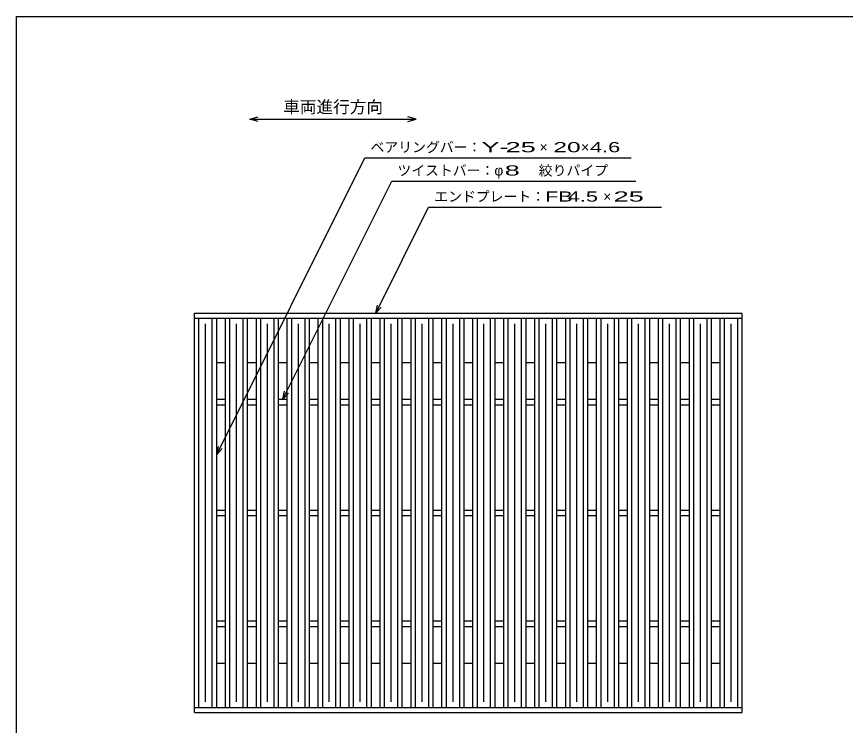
# Model space of a CAD drawing. Units: millimetres, scale not verified. Extents: x -910 to 862, y -642 to 530.
# Drawn here: x -868 to -120, y -110 to 530 of the extents above; entities that cross this region are included whole.
import ezdxf
from ezdxf.enums import TextEntityAlignment as Align

# ---------------------------------------------------------------- set-up
doc = ezdxf.new("R2010")
doc.units = ezdxf.units.MM
doc.header["$LTSCALE"] = 5
for name, color, linetype, lineweight in [('0_2', 150, 'Continuous', 25), ('16', 3, 'Continuous', 25), ('22', 2, 'Continuous', 25)]:
    doc.layers.add(name, color=color, linetype=linetype, lineweight=lineweight)
doc.styles.add('ベクトル', font='')
doc.styles.get('ベクトル').set_extended_font_data('ベクトル')

msp = doc.modelspace()

# ---------------------------------------------------------------- linework, layer by layer
at = {"layer": '0_2'}
for p, q in [((-868, -570.5), (-868, 529.5)), ((-868, 529.5), (862, 529.5))]:
    msp.add_line(p, q, dxfattribs=at)
at = {"layer": '16'}
for p, q in [((-707.5, 262), (-213.5, 262)), ((-707.5, 257.5), (-707.5, 262)), ((-213.5, 257.5), (-213.5, 262)), ((-707.5, 257.5), (-213.5, 257.5)), ((-707.5, -93.5), (-707.5, 257.5)), ((-707.5, 257.5), (-687.5, 257.5)), ((-703.5, -93.5), (-703.5, 257.5)), ((-691.5, -93.5), (-691.5, 257.5)), ((-687.5, -93.5), (-687.5, 257.5)), ((-679.6, -93.5), (-679.6, 257.5)), ((-679.6, 257.5), (-659.6, 257.5)), ((-675.6, -93.5), (-675.6, 257.5)), ((-663.6, -93.5), (-663.6, 257.5)), ((-659.6, -93.5), (-659.6, 257.5)), ((-651.7, -93.5), (-651.7, 257.5)), ((-651.7, 257.5), (-631.7, 257.5)), ((-647.7, -93.5), (-647.7, 257.5)), ((-635.7, -93.5), (-635.7, 257.5)), ((-631.7, -93.5), (-631.7, 257.5)), ((-623.8, -93.5), (-623.8, 257.5)), ((-623.8, 257.5), (-603.8, 257.5)), ((-619.8, -93.5), (-619.8, 257.5)), ((-607.8, -93.5), (-607.8, 257.5)), ((-603.8, -93.5), (-603.8, 257.5)), ((-595.9, -93.5), (-595.9, 257.5)), ((-595.9, 257.5), (-575.9, 257.5)), ((-591.9, -93.5), (-591.9, 257.5)), ((-579.9, -93.5), (-579.9, 257.5)), ((-575.9, -93.5), (-575.9, 257.5)), ((-568, -93.5), (-568, 257.5)), ((-568, 257.5), (-548, 257.5)), ((-564, -93.5), (-564, 257.5)), ((-552, -93.5), (-552, 257.5)), ((-548, -93.5), (-548, 257.5)), ((-540.1, -93.5), (-540.1, 257.5)), ((-540.1, 257.5), (-520.1, 257.5)), ((-536.1, -93.5), (-536.1, 257.5)), ((-524.1, -93.5), (-524.1, 257.5)), ((-520.1, -93.5), (-520.1, 257.5)), ((-512.2, -93.5), (-512.2, 257.5)), ((-512.2, 257.5), (-492.2, 257.5)), ((-508.2, -93.5), (-508.2, 257.5)), ((-496.2, -93.5), (-496.2, 257.5)), ((-492.2, -93.5), (-492.2, 257.5)), ((-484.3, -93.5), (-484.3, 257.5)), ((-484.3, 257.5), (-464.3, 257.5)), ((-480.3, -93.5), (-480.3, 257.5)), ((-468.3, -93.5), (-468.3, 257.5)), ((-464.3, -93.5), (-464.3, 257.5)), ((-456.4, -93.5), (-456.4, 257.5)), ((-456.4, 257.5), (-436.4, 257.5)), ((-452.4, -93.5), (-452.4, 257.5)), ((-440.4, -93.5), (-440.4, 257.5)), ((-436.4, -93.5), (-436.4, 257.5)), ((-428.5, -93.5), (-428.5, 257.5)), ((-428.5, 257.5), (-408.5, 257.5)), ((-424.5, -93.5), (-424.5, 257.5)), ((-412.5, -93.5), (-412.5, 257.5)), ((-408.5, -93.5), (-408.5, 257.5)), ((-400.6, -93.5), (-400.6, 257.5)), ((-400.6, 257.5), (-380.6, 257.5)), ((-396.6, -93.5), (-396.6, 257.5)), ((-384.6, -93.5), (-384.6, 257.5)), ((-380.6, -93.5), (-380.6, 257.5)), ((-372.7, -93.5), (-372.7, 257.5)), ((-372.7, 257.5), (-352.7, 257.5)), ((-368.7, -93.5), (-368.7, 257.5)), ((-356.7, -93.5), (-356.7, 257.5)), ((-352.7, -93.5), (-352.7, 257.5)), ((-344.8, -93.5), (-344.8, 257.5)), ((-344.8, 257.5), (-324.8, 257.5)), ((-340.8, -93.5), (-340.8, 257.5)), ((-328.8, -93.5), (-328.8, 257.5)), ((-324.8, -93.5), (-324.8, 257.5)), ((-316.9, -93.5), (-316.9, 257.5)), ((-316.9, 257.5), (-296.9, 257.5)), ((-312.9, -93.5), (-312.9, 257.5)), ((-300.9, -93.5), (-300.9, 257.5)), ((-296.9, -93.5), (-296.9, 257.5)), ((-289, -93.5), (-289, 257.5)), ((-289, 257.5), (-269, 257.5)), ((-285, -93.5), (-285, 257.5)), ((-273, -93.5), (-273, 257.5)), ((-269, -93.5), (-269, 257.5)), ((-261.1, -93.5), (-261.1, 257.5)), ((-261.1, 257.5), (-241.1, 257.5)), ((-257.1, -93.5), (-257.1, 257.5)), ((-245.1, -93.5), (-245.1, 257.5)), ((-241.1, -93.5), (-241.1, 257.5)), ((-233.5, -93.5), (-233.5, 257.5)), ((-233.5, 257.5), (-213.5, 257.5)), ((-229.5, -93.5), (-229.5, 257.5)), ((-217.5, -93.5), (-217.5, 257.5)), ((-213.5, -93.5), (-213.5, 257.5)), ((-697.5, -88.5), (-697.5, 252.5)), ((-669.6, -88.5), (-669.6, 252.5)), ((-641.7, -88.5), (-641.7, 252.5)), ((-613.8, -88.5), (-613.8, 252.5)), ((-585.9, -88.5), (-585.9, 252.5)), ((-558, -88.5), (-558, 252.5)), ((-530.1, -88.5), (-530.1, 252.5)), ((-502.2, -88.5), (-502.2, 252.5)), ((-474.3, -88.5), (-474.3, 252.5)), ((-446.4, -88.5), (-446.4, 252.5)), ((-418.5, -88.5), (-418.5, 252.5)), ((-390.6, -88.5), (-390.6, 252.5)), ((-362.7, -88.5), (-362.7, 252.5)), ((-334.8, -88.5), (-334.8, 252.5)), ((-306.9, -88.5), (-306.9, 252.5)), ((-279, -88.5), (-279, 252.5)), ((-251.1, -88.5), (-251.1, 252.5)), ((-223.5, -88.5), (-223.5, 252.5)), ((-687.5, 217.5), (-679.6, 217.5)), ((-659.6, 217.5), (-651.7, 217.5)), ((-631.7, 217.5), (-623.8, 217.5)), ((-603.8, 217.5), (-595.9, 217.5)), ((-575.9, 217.5), (-568, 217.5)), ((-548, 217.5), (-540.1, 217.5)), ((-520.1, 217.5), (-512.2, 217.5)), ((-492.2, 217.5), (-484.3, 217.5)), ((-464.3, 217.5), (-456.4, 217.5)), ((-436.4, 217.5), (-428.5, 217.5)), ((-408.5, 217.5), (-400.6, 217.5)), ((-380.6, 217.5), (-372.7, 217.5)), ((-352.7, 217.5), (-344.8, 217.5)), ((-324.8, 217.5), (-316.9, 217.5)), ((-296.9, 217.5), (-289, 217.5)), ((-269, 217.5), (-261.1, 217.5)), ((-241.1, 217.5), (-233.2, 217.5)), ((-687.5, 184.5), (-679.6, 184.5)), ((-687.5, 179.5), (-679.6, 179.5)), ((-659.6, 184.5), (-651.7, 184.5)), ((-659.6, 179.5), (-651.7, 179.5)), ((-631.7, 184.5), (-623.8, 184.5)), ((-631.7, 179.5), (-623.8, 179.5)), ((-603.8, 184.5), (-595.9, 184.5)), ((-603.8, 179.5), (-595.9, 179.5)), ((-575.9, 184.5), (-568, 184.5)), ((-575.9, 179.5), (-568, 179.5)), ((-548, 184.5), (-540.1, 184.5)), ((-548, 179.5), (-540.1, 179.5)), ((-520.1, 184.5), (-512.2, 184.5)), ((-520.1, 179.5), (-512.2, 179.5)), ((-492.2, 184.5), (-484.3, 184.5)), ((-492.2, 179.5), (-484.3, 179.5)), ((-464.3, 184.5), (-456.4, 184.5)), ((-464.3, 179.5), (-456.4, 179.5)), ((-436.4, 184.5), (-428.5, 184.5)), ((-436.4, 179.5), (-428.5, 179.5)), ((-408.5, 184.5), (-400.6, 184.5)), ((-408.5, 179.5), (-400.6, 179.5)), ((-380.6, 184.5), (-372.7, 184.5)), ((-380.6, 179.5), (-372.7, 179.5)), ((-352.7, 184.5), (-344.8, 184.5)), ((-352.7, 179.5), (-344.8, 179.5)), ((-324.8, 184.5), (-316.9, 184.5)), ((-324.8, 179.5), (-316.9, 179.5)), ((-296.9, 184.5), (-289, 184.5)), ((-296.9, 179.5), (-289, 179.5)), ((-269, 184.5), (-261.1, 184.5)), ((-269, 179.5), (-261.1, 179.5)), ((-241.1, 184.5), (-233.2, 184.5)), ((-241.1, 179.5), (-233.2, 179.5)), ((-687.5, 84.5), (-679.6, 84.5)), ((-659.6, 84.5), (-651.7, 84.5)), ((-631.7, 84.5), (-623.8, 84.5)), ((-603.8, 84.5), (-595.9, 84.5)), ((-575.9, 84.5), (-568, 84.5)), ((-548, 84.5), (-540.1, 84.5)), ((-520.1, 84.5), (-512.2, 84.5)), ((-492.2, 84.5), (-484.3, 84.5)), ((-464.3, 84.5), (-456.4, 84.5)), ((-436.4, 84.5), (-428.5, 84.5)), ((-408.5, 84.5), (-400.6, 84.5)), ((-380.6, 84.5), (-372.7, 84.5)), ((-352.7, 84.5), (-344.8, 84.5)), ((-324.8, 84.5), (-316.9, 84.5)), ((-296.9, 84.5), (-289, 84.5)), ((-269, 84.5), (-261.1, 84.5)), ((-241.1, 84.5), (-233.2, 84.5)), ((-687.5, 79.5), (-679.6, 79.5)), ((-659.6, 79.5), (-651.7, 79.5)), ((-631.7, 79.5), (-623.8, 79.5)), ((-603.8, 79.5), (-595.9, 79.5)), ((-575.9, 79.5), (-568, 79.5)), ((-548, 79.5), (-540.1, 79.5)), ((-520.1, 79.5), (-512.2, 79.5)), ((-492.2, 79.5), (-484.3, 79.5)), ((-464.3, 79.5), (-456.4, 79.5)), ((-436.4, 79.5), (-428.5, 79.5)), ((-408.5, 79.5), (-400.6, 79.5)), ((-380.6, 79.5), (-372.7, 79.5)), ((-352.7, 79.5), (-344.8, 79.5)), ((-324.8, 79.5), (-316.9, 79.5)), ((-296.9, 79.5), (-289, 79.5)), ((-269, 79.5), (-261.1, 79.5)), ((-241.1, 79.5), (-233.2, 79.5)), ((-687.5, -15.5), (-679.6, -15.5)), ((-687.5, -20.5), (-679.6, -20.5)), ((-659.6, -15.5), (-651.7, -15.5)), ((-659.6, -20.5), (-651.7, -20.5)), ((-631.7, -15.5), (-623.8, -15.5)), ((-631.7, -20.5), (-623.8, -20.5)), ((-603.8, -15.5), (-595.9, -15.5)), ((-603.8, -20.5), (-595.9, -20.5)), ((-575.9, -15.5), (-568, -15.5)), ((-575.9, -20.5), (-568, -20.5)), ((-548, -15.5), (-540.1, -15.5)), ((-548, -20.5), (-540.1, -20.5)), ((-520.1, -15.5), (-512.2, -15.5)), ((-520.1, -20.5), (-512.2, -20.5)), ((-492.2, -15.5), (-484.3, -15.5)), ((-492.2, -20.5), (-484.3, -20.5)), ((-464.3, -15.5), (-456.4, -15.5)), ((-464.3, -20.5), (-456.4, -20.5)), ((-436.4, -15.5), (-428.5, -15.5)), ((-436.4, -20.5), (-428.5, -20.5)), ((-408.5, -15.5), (-400.6, -15.5)), ((-408.5, -20.5), (-400.6, -20.5)), ((-380.6, -15.5), (-372.7, -15.5)), ((-380.6, -20.5), (-372.7, -20.5)), ((-352.7, -15.5), (-344.8, -15.5)), ((-352.7, -20.5), (-344.8, -20.5)), ((-324.8, -15.5), (-316.9, -15.5)), ((-324.8, -20.5), (-316.9, -20.5)), ((-296.9, -15.5), (-289, -15.5)), ((-296.9, -20.5), (-289, -20.5)), ((-269, -15.5), (-261.1, -15.5)), ((-269, -20.5), (-261.1, -20.5)), ((-241.1, -15.5), (-233.2, -15.5)), ((-241.1, -20.5), (-233.2, -20.5)), ((-687.5, -53.5), (-679.6, -53.5)), ((-659.6, -53.5), (-651.7, -53.5)), ((-631.7, -53.5), (-623.8, -53.5)), ((-603.8, -53.5), (-595.9, -53.5)), ((-575.9, -53.5), (-568, -53.5)), ((-548, -53.5), (-540.1, -53.5)), ((-520.1, -53.5), (-512.2, -53.5)), ((-492.2, -53.5), (-484.3, -53.5)), ((-464.3, -53.5), (-456.4, -53.5)), ((-436.4, -53.5), (-428.5, -53.5)), ((-408.5, -53.5), (-400.6, -53.5)), ((-380.6, -53.5), (-372.7, -53.5)), ((-352.7, -53.5), (-344.8, -53.5)), ((-324.8, -53.5), (-316.9, -53.5)), ((-296.9, -53.5), (-289, -53.5)), ((-269, -53.5), (-261.1, -53.5)), ((-241.1, -53.5), (-233.2, -53.5)), ((-707.5, -93.5), (-213.5, -93.5)), ((-707.5, -98), (-707.5, -93.5)), ((-707.5, -93.5), (-687.5, -93.5)), ((-679.6, -93.5), (-659.6, -93.5)), ((-651.7, -93.5), (-631.7, -93.5)), ((-623.8, -93.5), (-603.8, -93.5)), ((-595.9, -93.5), (-575.9, -93.5)), ((-568, -93.5), (-548, -93.5)), ((-540.1, -93.5), (-520.1, -93.5)), ((-512.2, -93.5), (-492.2, -93.5)), ((-484.3, -93.5), (-464.3, -93.5)), ((-456.4, -93.5), (-436.4, -93.5)), ((-428.5, -93.5), (-408.5, -93.5)), ((-400.6, -93.5), (-380.6, -93.5)), ((-372.7, -93.5), (-352.7, -93.5)), ((-344.8, -93.5), (-324.8, -93.5)), ((-316.9, -93.5), (-296.9, -93.5)), ((-289, -93.5), (-269, -93.5)), ((-261.1, -93.5), (-241.1, -93.5)), ((-233.5, -93.5), (-213.5, -93.5)), ((-213.5, -98), (-213.5, -93.5)), ((-707.5, -98), (-213.5, -98))]:
    msp.add_line(p, q, dxfattribs=at)
at = {"layer": '22', "color": 4}
for p, q in [((-657.5, 437), (-650, 439)), ((-650, 435), (-657.5, 437)), ((-657.5, 437), (-507.5, 437)), ((-507.5, 437), (-515, 439)), ((-515, 435), (-507.5, 437)), ((-687.5, 134.5), (-553.75, 402)), ((-553.75, 402), (-313.75, 402)), ((-627.75, 184.5), (-529.5, 381)), ((-529.5, 381), (-309.5, 381)), ((-544.05, 262), (-496.3, 357.5)), ((-496.3, 357.5), (-286.3, 357.5)), ((-544.05, 262), (-542.55, 269.3)), ((-544.05, 262), (-539.05, 267.5)), ((-627.75, 184.5), (-626.25, 191.8)), ((-627.75, 184.5), (-622.75, 190)), ((-687.5, 134.5), (-686, 141.8)), ((-687.5, 134.5), (-682.5, 140))]:
    msp.add_line(p, q, dxfattribs=at)

# ---------------------------------------------------------------- texts
at = {"layer": '22', "style": 'ベクトル'}
for s, height, p in [('車両進行方向', 11, (-627.5, 448)), ('ベアリングバー：', 9.164, (-548.75, 411.75)), ('×', 9.164, (-396.25, 411.75)), ('×', 9.164, (-358.75, 411.75)), ('ツイストバー：', 9.164, (-524.5, 390.75)), ('絞りパイプ', 9.164, (-397, 390.75)), ('φ', 9.164, (-437, 390.75)), ('エンドプレート：', 9.164, (-491.3, 367.25)), ('×', 9.164, (-338.8, 367.25))]:
    msp.add_text(s, height=height, dxfattribs=at).set_placement(p, align=Align.MIDDLE_LEFT)
for s, width, p in [('Y-', 2, (-448.75, 411.75)), (' 25 ', 2, (-433.75, 411.75)), ('20', 1.8, (-383.75, 411.75)), (' 4.6 ', 1.6, (-356.25, 411.75)), (' 8 ', 2, (-434.5, 390.75)), ('FB', 1.6, (-391.3, 367.25)), (' 4.5 ', 1.6, (-376.3, 367.25)), (' 25 ', 2, (-336.3, 367.25))]:
    msp.add_text(s, height=9.164, dxfattribs=dict(at, width=width)).set_placement(p, align=Align.MIDDLE_LEFT)

doc.saveas('drawing.dxf')
